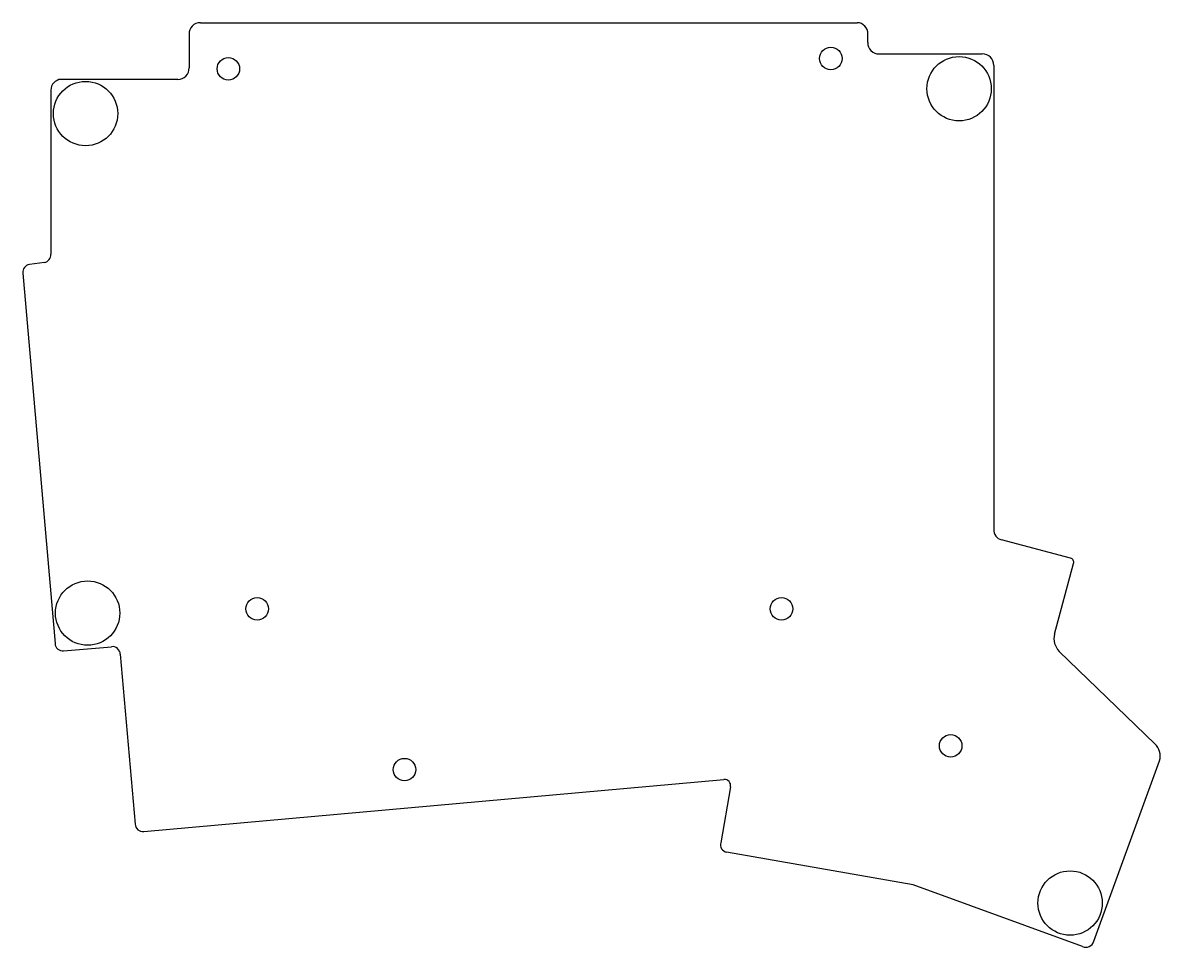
# Model space of a CAD drawing. Extents: x 87 to 199, y -147 to -57.
import ezdxf

# ---------------------------------------------------------------- set-up
doc = ezdxf.new("R2010")
doc.units = 0
doc.layers.add('BLACK', color=7, linetype='CONTINUOUS')

msp = doc.modelspace()

# ---------------------------------------------------------------- linework, layer by layer
at = {"layer": 'BLACK', "linetype": 'CONTINUOUS'}
for p, q in [((104.588, -56.5629), (168.922, -56.5629)), ((103.483, -57.6849), (103.483, -60.9829)), ((169.951, -58.4937), (169.951, -57.6464)), ((171.056, -59.6168), (181.163, -59.6168)), ((182.283, -60.7365), (182.283, -106.195)), ((102.379, -62.106), (90.9442, -62.106)), ((89.9439, -63.1673), (89.9439, -79.2401)), ((89.3186, -80.0529), (87.8454, -80.2437)), ((87.1979, -81.0907), (90.3512, -117.357)), ((189.815, -109.016), (183.045, -107.211)), ((188.226, -116.456), (190.094, -109.524)), ((91.1982, -118.082), (95.8737, -117.673)), ((96.7439, -118.413), (98.2001, -135.047)), ((188.683, -118.133), (198.073, -127.187)), ((192.087, -146.53), (198.53, -128.838)), ((99.0404, -135.789), (155.867, -130.68)), ((156.513, -131.39), (155.562, -136.878)), ((174.409, -140.993), (156.121, -137.792)), ((190.969, -147.038), (174.409, -140.993))]:
    msp.add_line(p, q, dxfattribs=at)
at = {"layer": 'BLACK'}
for centre, radius in [((166.331, -60.0685), 1.1), ((107.327, -61.0749), 1.1), ((178.893, -63.0238), 3.15), ((93.3458, -65.4622), 3.15), ((93.549, -114.383), 3.15), ((110.147, -113.967), 1.1), ((161.505, -113.967), 1.1), ((178.066, -127.378), 1.1), ((124.574, -129.715), 1.1), ((189.764, -142.78), 3.15)]:
    msp.add_circle(centre, radius, dxfattribs=at)
for centre, radius, start, end in [((104.562, -57.6425), 1.0799, -271.362, -177.75), ((168.909, -57.6055), 1.0427, -2.25011, 89.2864), ((171.031, -58.5361), 1.081, -182.248, -88.6968), ((181.191, -60.7086), 1.0921, -1.46358, 91.4712), ((102.403, -61.0254), 1.0809, -91.3056, 2.2536), ((90.9962, -63.1571), 1.0523, -267.167, -179.445), ((89.1455, -79.2728), 0.7991, -77.4911, 2.34042), ((87.9535, -80.9973), 0.7613, -261.836, -172.951), ((183.299, -106.226), 1.0167, -181.781, -104.474), ((189.726, -109.395), 0.39, -19.1967, 76.8182), ((190.049, -116.86), 1.8669, -192.479, -137.01), ((91.1056, -117.333), 0.7548, -178.171, -82.9541), ((95.9734, -118.438), 0.7709, 1.83005, 97.4312), ((196.923, -128.394), 1.6679, -15.4227, 46.3818), ((155.901, -131.298), 0.619, -8.46923, 93.1965), ((98.979, -135.012), 0.7797, -177.437, -85.4875), ((156.247, -137.087), 0.7166, -196.966, -100.177), ((191.306, -146.295), 0.8156, -114.369, -16.7376)]:
    msp.add_arc(centre, radius, start, end, dxfattribs=at)

doc.saveas('drawing.dxf')
